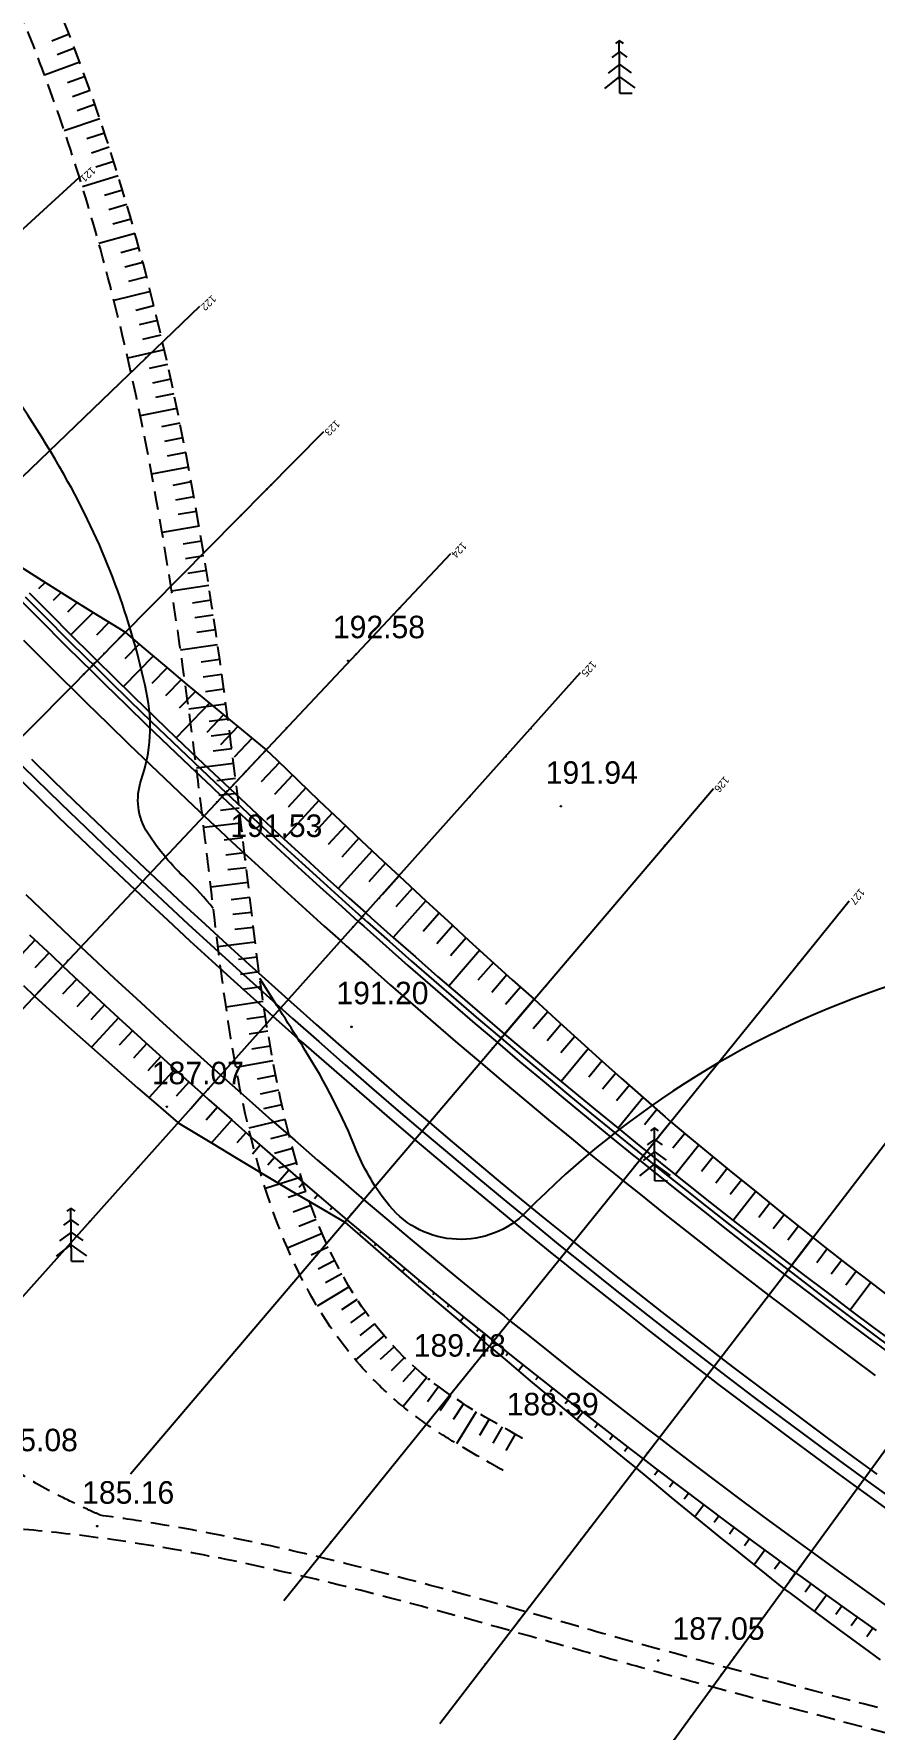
# Model space of a CAD drawing. Extents: x -83928 to -81707, y 15464 to 18601.
# Drawn here: x -82326.4 to -82214.4, y 15708.7 to 15934.9 of the extents above; entities that cross this region are included whole.
import ezdxf
from ezdxf.enums import TextEntityAlignment as Align

# ---------------------------------------------------------------- set-up
doc = ezdxf.new("R2010")
doc.units = 0
doc.header["$MEASUREMENT"] = 0
doc.linetypes.add('INTERROMPU', pattern=[0.75, 0.5, -0.25])
doc.layers.add('ACCE', color=4, linetype='INTERROMPU', lineweight=25)
for name, color, linetype in [('ALT', 7, 'Continuous'), ('ASSIETTE', 3, 'Continuous'), ('AXE_EN_PLAN', 1, 'Continuous'), ('CHAUSSEE_EXT', 5, 'Continuous'), ('CHAUSSEE_INT', 5, 'Continuous'), ('CNiv_1', 1, 'Continuous'), ('FONDS_DE_FOSSE', 4, 'Continuous'), ('FOSSES', 3, 'Continuous'), ('LIMITE', 40, 'INTERROMPU'), ('PLATE-FORME', 6, 'Continuous'), ('POINTS', 3, 'Continuous'), ('POINTS_PROFILS', 1, 'Continuous'), ('PROFILS', 7, 'Continuous'), ('Talus', 5, 'Continuous'), ('USL', 2, 'Continuous')]:
    doc.layers.add(name, color=color, linetype=linetype)

# ---------------------------------------------------------------- blocks, each defined once
blk = doc.blocks.new('T10')
at = {"layer": 'USL'}
for p, q in [((0.02, 3.53), (-0.26, 3.33)), ((-0.02, 3.53), (0.26, 3.33)), ((0, 0), (0, 3.5)), ((0.02, 2.78), (-0.5, 2.4)), ((-0.02, 2.78), (0.5, 2.4)), ((0.02, 1.94), (-0.77, 1.36)), ((-0.02, 1.94), (0.77, 1.36)), ((-1, 0.34), (-0.02, 1.1)), ((-0.02, 1.1), (1.01, 0.34)), ((0, 0), (0.83, 0))]:
    blk.add_line(p, q, dxfattribs=at)

msp = doc.modelspace()

# ---------------------------------------------------------------- linework, layer by layer
at = {"layer": 'ACCE', "linetype": 'INTERROMPU', "ltscale": 5}
for points, knots in [([(-82317.57, 15737.24, 179.87), (-82318.07, 15737.47, 179.87), (-82318.58, 15737.7, 179.87), (-82320.23, 15738.47, 179.89), (-82321.36, 15739, 179.9), (-82324.69, 15740.65, 179.93), (-82326.81, 15741.81, 179.95), (-82329.64, 15743.74, 179.98), (-82330.51, 15744.39, 179.99), (-82332.16, 15745.79, 180.01), (-82332.95, 15746.52, 180.03), (-82335.22, 15748.85, 180.06), (-82336.6, 15750.55, 180.09), (-82340.73, 15756.43, 180.17), (-82343.07, 15761.1, 180.23), (-82347.42, 15770.94, 180.37), (-82349.43, 15776.11, 180.43), (-82352.63, 15783.39, 180.53), (-82353.65, 15785.6, 180.56), (-82355.77, 15789.94, 180.62), (-82356.87, 15792.08, 180.65), (-82360.27, 15798.4, 180.74), (-82362.67, 15802.49, 180.79), (-82370.2, 15814.45, 180.96), (-82375.64, 15822.02, 181.07), (-82385.36, 15834.7, 181.25), (-82389.54, 15839.91, 181.33), (-82397.85, 15850.16, 181.48), (-82401.98, 15855.2, 181.55), (-82408.9, 15863.84, 181.68), (-82411.72, 15867.42, 181.73), (-82420.03, 15878.29, 181.89), (-82425.34, 15885.73, 181.99), (-82435.73, 15900.85, 182.21), (-82440.8, 15908.53, 182.31), (-82449.09, 15921.13, 182.49), (-82452.31, 15926.04, 182.56), (-82458.02, 15934.65, 182.68), (-82460.49, 15938.36, 182.74), (-82465.47, 15945.73, 182.84), (-82467.99, 15949.4, 182.89), (-82475.56, 15960.38, 183.05), (-82480.67, 15967.64, 183.15), (-82488.21, 15978.32, 183.3), (-82490.63, 15981.75, 183.35), (-82493.06, 15985.17, 183.4)], [0.219627, 0.219627, 0.219627, 0.219627, 1.863411, 1.863411, 5.590233, 5.590233, 13.043878, 13.043878, 16.565189, 16.565189, 20.0865, 20.0865, 27.129122, 27.129122, 42.799001, 42.799001, 58.46888, 58.46888, 65.433144, 65.433144, 72.397407, 72.397407, 86.325933, 86.325933, 114.182986, 114.182986, 134.289069, 134.289069, 153.981964, 153.981964, 167.775839, 167.775839, 195.36359, 195.36359, 222.951341, 222.951341, 240.529051, 240.529051, 253.848759, 253.848759, 267.168466, 267.168466, 293.807882, 293.807882, 306.40243, 306.40243, 306.40243, 306.40243]), ([(-81802.2, 15569.89, 176.24), (-81807.95, 15570.79, 176.26), (-81813.72, 15571.69, 176.29), (-81825.35, 15574.14, 176.36), (-81831.19, 15575.73, 176.4), (-81839.1, 15578.98, 176.46), (-81841.43, 15580.08, 176.48), (-81845.44, 15582.33, 176.52), (-81847.15, 15583.41, 176.54), (-81849.94, 15585.41, 176.57), (-81851.06, 15586.28, 176.59), (-81853.22, 15588.09, 176.61), (-81854.27, 15589.04, 176.63), (-81857.36, 15591.95, 176.67), (-81859.34, 15593.97, 176.7), (-81863.69, 15598.28, 176.77), (-81866.04, 15600.54, 176.8), (-81869.59, 15603.33, 176.85), (-81870.72, 15604.13, 176.86), (-81872.86, 15605.46, 176.89), (-81873.88, 15606.01, 176.9), (-81875.98, 15606.96, 176.91), (-81877.06, 15607.38, 176.92), (-81880.39, 15608.45, 176.95), (-81882.72, 15608.93, 176.96), (-81889.76, 15609.85, 176.99), (-81894.7, 15609.84, 177.01), (-81904.86, 15609.5, 177.03), (-81910.09, 15609.17, 177.05), (-81917.45, 15609.15, 177.07), (-81919.62, 15609.2, 177.08), (-81923.35, 15609.44, 177.09), (-81924.92, 15609.6, 177.1), (-81928.03, 15610.04, 177.11), (-81929.56, 15610.32, 177.12), (-81934.09, 15611.33, 177.15), (-81937.04, 15612.22, 177.17), (-81947.35, 15615.99, 177.25), (-81954.36, 15619.79, 177.31), (-81964.12, 15625.35, 177.41), (-81966.94, 15627, 177.44), (-81972.64, 15630.23, 177.5), (-81975.51, 15631.81, 177.52), (-81981.3, 15634.78, 177.58), (-81984.24, 15636.17, 177.6), (-81993.12, 15640.13, 177.68), (-81999.15, 15642.46, 177.73), (-82010.39, 15646.41, 177.81), (-82015.57, 15648.07, 177.85), (-82025.49, 15651.13, 177.91), (-82030.23, 15652.53, 177.95), (-82038.47, 15654.95, 178), (-82041.96, 15655.97, 178.02), (-82048.95, 15658.06, 178.07), (-82052.43, 15659.12, 178.09), (-82062.88, 15662.32, 178.17), (-82069.82, 15664.51, 178.21), (-82090.62, 15671.14, 178.36), (-82104.44, 15675.67, 178.46), (-82125.6, 15682.55, 178.61), (-82132.93, 15684.93, 178.66), (-82147.61, 15689.62, 178.76), (-82154.97, 15691.92, 178.81), (-82168.43, 15695.99, 178.9), (-82174.53, 15697.79, 178.94), (-82186.78, 15701.24, 179.02), (-82192.92, 15702.9, 179.06), (-82211.38, 15707.83, 179.18), (-82223.72, 15711, 179.26), (-82239.9, 15715.38, 179.36), (-82243.73, 15716.43, 179.38), (-82251.37, 15718.58, 179.43), (-82255.19, 15719.66, 179.46), (-82266.65, 15722.89, 179.53), (-82274.28, 15725.02, 179.58), (-82287.2, 15728.33, 179.66), (-82292.48, 15729.59, 179.7), (-82301.82, 15731.58, 179.75), (-82305.88, 15732.37, 179.77), (-82313.21, 15733.6, 179.81), (-82316.46, 15734.08, 179.82), (-82323, 15734.9, 179.86), (-82326.28, 15735.24, 179.87), (-82336.14, 15736.08, 179.91), (-82342.76, 15736.42, 179.94), (-82362.69, 15737.11, 180.01), (-82376.08, 15737.14, 180.05), (-82394.22, 15737.87, 180.11), (-82398.99, 15738.14, 180.13), (-82408.51, 15738.77, 180.17), (-82413.26, 15739.14, 180.19), (-82427.5, 15740.32, 180.25), (-82436.96, 15741.2, 180.29), (-82450.5, 15742.3, 180.34), (-82454.58, 15742.6, 180.36), (-82462.74, 15743.14, 180.39), (-82466.82, 15743.38, 180.41), (-82479.08, 15744, 180.45), (-82487.26, 15744.32, 180.48), (-82502.4, 15744.85, 180.54), (-82509.35, 15745.08, 180.56), (-82523.26, 15745.57, 180.61), (-82530.21, 15745.84, 180.64), (-82551.06, 15746.67, 180.71), (-82564.95, 15747.28, 180.76), (-82593.12, 15748.57, 180.87), (-82607.39, 15749.25, 180.92), (-82621.66, 15749.94, 180.97)], [0, 0, 0, 0, 16.759053, 16.759053, 34.463395, 34.463395, 42.09965, 42.09965, 48.062541, 48.062541, 52.149537, 52.149537, 56.236533, 56.236533, 64.410526, 64.410526, 74.252949, 74.252949, 78.727321, 78.727321, 82.608882, 82.608882, 86.490442, 86.490442, 94.253564, 94.253564, 108.974273, 108.974273, 123.694982, 123.694982, 129.872756, 129.872756, 134.416659, 134.416659, 138.960562, 138.960562, 148.048368, 148.048368, 171.483957, 171.483957, 181.134405, 181.134405, 190.896302, 190.896302, 200.658199, 200.658199, 220.181992, 220.181992, 236.559293, 236.559293, 251.382508, 251.382508, 262.293663, 262.293663, 273.204817, 273.204817, 295.027127, 295.027127, 338.671745, 338.671745, 361.794999, 361.794999, 384.918252, 384.918252, 404.05127, 404.05127, 423.184287, 423.184287, 461.450323, 461.450323, 473.306698, 473.306698, 485.163074, 485.163074, 508.875826, 508.875826, 525.208335, 525.208335, 537.72384, 537.72384, 547.711024, 547.711024, 557.698208, 557.698208, 577.672577, 577.672577, 617.621314, 617.621314, 631.888318, 631.888318, 646.155322, 646.155322, 674.68933, 674.68933, 686.984054, 686.984054, 699.278779, 699.278779, 723.868227, 723.868227, 744.725067, 744.725067, 765.581908, 765.581908, 807.295588, 807.295588, 850.165423, 850.165423, 850.165423, 850.165423]), ([(-81803.84, 15573.18, 176.28), (-81808.79, 15573.96, 176.31), (-81813.71, 15574.76, 176.33), (-81824.38, 15576.99, 176.39), (-81830.08, 15578.53, 176.43), (-81837.9, 15581.72, 176.49), (-81840.31, 15582.87, 176.51), (-81844.29, 15585.14, 176.55), (-81845.89, 15586.18, 176.57), (-81848.48, 15588.07, 176.6), (-81849.5, 15588.87, 176.61), (-81851.49, 15590.58, 176.64), (-81852.47, 15591.47, 176.65), (-81855.4, 15594.23, 176.7), (-81857.31, 15596.18, 176.73), (-81861.64, 15600.47, 176.79), (-81864.07, 15602.81, 176.83), (-81867.81, 15605.75, 176.87), (-81868.99, 15606.59, 176.89), (-81871.22, 15607.97, 176.91), (-81872.25, 15608.54, 176.92), (-81874.38, 15609.54, 176.94), (-81875.46, 15609.98, 176.95), (-81878.77, 15611.12, 176.97), (-81881.05, 15611.66, 176.99), (-81888.11, 15612.77, 177.02), (-81893.04, 15612.85, 177.04), (-81903.03, 15612.6, 177.07), (-81908.1, 15612.27, 177.08), (-81915.58, 15612.13, 177.1), (-81918.08, 15612.14, 177.11), (-81922.14, 15612.35, 177.12), (-81923.73, 15612.49, 177.13), (-81928.41, 15613.08, 177.15), (-81931.45, 15613.74, 177.17), (-81937.41, 15615.49, 177.21), (-81940.33, 15616.58, 177.23), (-81950.7, 15621.02, 177.32), (-81957.92, 15625.26, 177.39), (-81967.62, 15630.83, 177.49), (-81970.01, 15632.2, 177.51), (-81974.25, 15634.52, 177.55), (-81976.1, 15635.49, 177.57), (-81979.81, 15637.37, 177.6), (-81981.68, 15638.27, 177.62), (-81987.31, 15640.87, 177.67), (-81991.11, 15642.48, 177.7), (-82002.61, 15646.99, 177.79), (-82010.4, 15649.59, 177.85), (-82023.24, 15653.59, 177.94), (-82028.27, 15655.08, 177.97), (-82036.9, 15657.61, 178.03), (-82040.49, 15658.67, 178.05), (-82047.67, 15660.81, 178.1), (-82051.25, 15661.89, 178.12), (-82061.98, 15665.19, 178.2), (-82069.12, 15667.43, 178.25), (-82090.52, 15674.25, 178.4), (-82104.74, 15678.92, 178.5), (-82126.08, 15685.86, 178.65), (-82133.18, 15688.16, 178.7), (-82147.41, 15692.7, 178.8), (-82154.53, 15694.93, 178.85), (-82167.66, 15698.9, 178.93), (-82173.66, 15700.65, 178.97), (-82185.68, 15704.04, 179.05), (-82191.7, 15705.68, 179.09), (-82209.79, 15710.51, 179.21), (-82221.87, 15713.62, 179.28), (-82238.18, 15718.02, 179.39), (-82242.41, 15719.18, 179.41), (-82250.89, 15721.56, 179.47), (-82255.13, 15722.76, 179.5), (-82267.86, 15726.35, 179.58), (-82276.37, 15728.71, 179.63), (-82289.73, 15732.01, 179.72), (-82294.55, 15733.12, 179.74), (-82303.32, 15734.93, 179.79), (-82307.27, 15735.67, 179.81), (-82313.34, 15736.64, 179.85), (-82315.45, 15736.96, 179.86), (-82317.57, 15737.24, 179.87)], [2.045557, 2.045557, 2.045557, 2.045557, 16.493318, 16.493318, 34.260763, 34.260763, 42.602012, 42.602012, 48.552517, 48.552517, 52.534205, 52.534205, 56.515893, 56.515893, 64.47927, 64.47927, 74.306422, 74.306422, 78.640674, 78.640674, 82.198134, 82.198134, 85.755595, 85.755595, 92.870515, 92.870515, 107.211494, 107.211494, 121.552474, 121.552474, 128.837128, 128.837128, 133.631772, 133.631772, 143.221061, 143.221061, 152.81035, 152.81035, 177.675116, 177.675116, 185.773144, 185.773144, 191.903901, 191.903901, 198.034658, 198.034658, 210.296171, 210.296171, 234.819199, 234.819199, 250.521783, 250.521783, 261.756419, 261.756419, 272.991054, 272.991054, 295.460325, 295.460325, 340.398867, 340.398867, 362.771503, 362.771503, 385.14414, 385.14414, 403.870874, 403.870874, 422.597607, 422.597607, 460.051075, 460.051075, 473.216369, 473.216369, 486.381664, 486.381664, 512.712254, 512.712254, 527.498075, 527.498075, 539.514572, 539.514572, 545.906977, 545.906977, 545.906977, 545.906977])]:
    msp.add_open_spline(points, degree=3, knots=knots, dxfattribs=at)
at = {"layer": 'ASSIETTE'}
for points in [[(-82328.74, 15864.12), (-82325.34, 15861.95), (-82321.94, 15859.81), (-82318.53, 15857.68), (-82315.11, 15855.56), (-82314.25, 15855.04), (-82312.02, 15853.13), (-82309.03, 15850.6), (-82306.02, 15848.08), (-82303.01, 15845.57), (-82300, 15843.08), (-82296.97, 15840.6), (-82295.45, 15839.36), (-82294.05, 15838), (-82291.24, 15835.29), (-82288.42, 15832.59), (-82285.59, 15829.9), (-82282.75, 15827.22), (-82279.9, 15824.55), (-82277.75, 15822.56), (-82277.04, 15821.89), (-82274.18, 15819.22), (-82271.31, 15816.57), (-82268.44, 15813.93), (-82265.55, 15811.3), (-82262.65, 15808.68), (-82259.74, 15806.07), (-82256.85, 15803.43), (-82253.96, 15800.8), (-82251.05, 15798.18), (-82248.13, 15795.57), (-82245.2, 15792.97), (-82242.26, 15790.39), (-82241.53, 15789.74), (-82239.28, 15787.86), (-82236.26, 15785.37), (-82233.24, 15782.88), (-82230.21, 15780.41), (-82227.17, 15777.94), (-82224.12, 15775.5), (-82222.59, 15774.28), (-82221.05, 15773.07), (-82217.96, 15770.66), (-82214.86, 15768.27), (-82211.75, 15765.89)], [(-82327.83, 15807.89), (-82326.36, 15806.47), (-82324.84, 15805.1), (-82321.8, 15802.38), (-82318.74, 15799.67), (-82315.68, 15796.97), (-82312.6, 15794.28), (-82309.52, 15791.61), (-82307.2, 15789.61), (-82306.31, 15789.07), (-82302.77, 15786.91), (-82299.23, 15784.77), (-82295.68, 15782.64), (-82292.12, 15780.53), (-82288.55, 15778.44), (-82284.98, 15776.36), (-82281.93, 15773.68), (-82278.86, 15771.01), (-82275.79, 15768.35), (-82272.7, 15765.7), (-82269.6, 15763.07), (-82266.5, 15760.45), (-82265.72, 15759.79), (-82263.39, 15757.82), (-82260.28, 15755.19), (-82257.16, 15752.58), (-82254.03, 15749.99), (-82250.89, 15747.4), (-82247.74, 15744.82), (-82246.16, 15743.54), (-82244.6, 15742.24), (-82241.47, 15739.63), (-82238.32, 15737.04), (-82235.17, 15734.47), (-82232, 15731.9), (-82228.83, 15729.35), (-82226.44, 15727.44), (-82225.62, 15726.83), (-82222.36, 15724.39), (-82219.09, 15721.96), (-82215.81, 15719.55), (-82213.6, 15717.94)]]:
    msp.add_lwpolyline(points, dxfattribs=at)
at = {"layer": 'AXE_EN_PLAN'}
msp.add_lwpolyline([(-82519.61, 16099.44, 0.151465), (-82107.9, 15673.66)], format="xyb", dxfattribs=at)
at = {"layer": 'CHAUSSEE_EXT'}
for points in [[(-82327.82, 15853.96), (-82325.02, 15851.17), (-82322.22, 15848.38), (-82321.52, 15847.69), (-82319.41, 15845.61), (-82316.58, 15842.84), (-82313.75, 15840.09), (-82310.9, 15837.35), (-82308.04, 15834.62), (-82305.17, 15831.9), (-82303.73, 15830.55), (-82302.29, 15829.19), (-82299.4, 15826.5), (-82296.5, 15823.82), (-82293.59, 15821.14), (-82290.67, 15818.48), (-82287.73, 15815.84), (-82285.53, 15813.86), (-82284.79, 15813.2), (-82281.83, 15810.57), (-82278.87, 15807.96), (-82275.89, 15805.36), (-82272.91, 15802.77), (-82269.91, 15800.19), (-82266.91, 15797.63), (-82263.89, 15795.08), (-82260.86, 15792.54), (-82257.83, 15790.01), (-82254.78, 15787.49), (-82251.72, 15784.98), (-82248.65, 15782.49), (-82247.89, 15781.87), (-82245.58, 15780.01), (-82242.49, 15777.54), (-82239.39, 15775.09), (-82236.29, 15772.65), (-82233.17, 15770.22), (-82230.05, 15767.8), (-82228.48, 15766.59), (-82226.91, 15765.39), (-82223.76, 15763), (-82220.61, 15760.62), (-82217.45, 15758.25), (-82214.27, 15755.9)], [(-82327.51, 15820.03), (-82324.58, 15817.23), (-82321.64, 15814.45), (-82320.17, 15813.06), (-82318.69, 15811.67), (-82315.73, 15808.91), (-82312.76, 15806.16), (-82309.78, 15803.43), (-82306.78, 15800.7), (-82303.78, 15797.99), (-82301.52, 15795.96), (-82300.76, 15795.29), (-82297.74, 15792.6), (-82294.7, 15789.92), (-82291.65, 15787.26), (-82288.6, 15784.61), (-82285.53, 15781.97), (-82282.45, 15779.34), (-82279.36, 15776.73), (-82276.26, 15774.12), (-82273.15, 15771.53), (-82270.03, 15768.95), (-82266.89, 15766.39), (-82263.75, 15763.84), (-82262.97, 15763.2), (-82260.6, 15761.3), (-82257.44, 15758.77), (-82254.27, 15756.25), (-82251.09, 15753.75), (-82247.89, 15751.26), (-82244.69, 15748.79), (-82243.09, 15747.55), (-82241.48, 15746.32), (-82238.26, 15743.87), (-82235.03, 15741.43), (-82231.79, 15739.01), (-82228.53, 15736.59), (-82225.27, 15734.2), (-82222.82, 15732.4), (-82222, 15731.81), (-82218.72, 15729.44), (-82215.44, 15727.08), (-82212.14, 15724.73)]]:
    msp.add_lwpolyline(points, dxfattribs=at)
at = {"layer": 'CHAUSSEE_INT'}
for points in [[(-82326.76, 15838.11), (-82323.91, 15835.32), (-82321.04, 15832.54), (-82318.17, 15829.77), (-82315.28, 15827.01), (-82312.38, 15824.26), (-82310.92, 15822.9), (-82309.47, 15821.53), (-82306.55, 15818.81), (-82303.61, 15816.09), (-82300.67, 15813.39), (-82297.72, 15810.71), (-82294.75, 15808.03), (-82292.52, 15806.03), (-82291.78, 15805.36), (-82288.79, 15802.71), (-82285.8, 15800.07), (-82282.79, 15797.44), (-82279.77, 15794.83), (-82276.74, 15792.22), (-82273.71, 15789.63), (-82270.66, 15787.05), (-82267.6, 15784.48), (-82264.53, 15781.92), (-82261.45, 15779.38), (-82258.36, 15776.85), (-82255.26, 15774.33), (-82254.48, 15773.7), (-82252.15, 15771.82), (-82249.03, 15769.33), (-82245.9, 15766.85), (-82242.76, 15764.38), (-82239.61, 15761.92), (-82236.45, 15759.48), (-82234.87, 15758.26), (-82233.28, 15757.05), (-82230.11, 15754.63), (-82226.92, 15752.22), (-82223.72, 15749.83), (-82220.51, 15747.45), (-82217.29, 15745.08), (-82214.88, 15743.32), (-82214.07, 15742.73)], [(-82328.87, 15835.97), (-82326, 15833.17), (-82323.13, 15830.38), (-82320.24, 15827.6), (-82317.35, 15824.84), (-82314.44, 15822.08), (-82312.98, 15820.71), (-82311.52, 15819.34), (-82308.59, 15816.61), (-82305.65, 15813.89), (-82302.7, 15811.18), (-82299.73, 15808.48), (-82296.76, 15805.8), (-82294.52, 15803.79), (-82293.77, 15803.13), (-82290.78, 15800.46), (-82287.77, 15797.82), (-82284.76, 15795.18), (-82281.73, 15792.55), (-82278.7, 15789.94), (-82275.65, 15787.34), (-82272.59, 15784.75), (-82269.52, 15782.18), (-82266.44, 15779.61), (-82263.35, 15777.06), (-82260.26, 15774.52), (-82257.15, 15772), (-82256.37, 15771.37), (-82254.03, 15769.48), (-82250.9, 15766.98), (-82247.76, 15764.49), (-82244.61, 15762.02), (-82241.45, 15759.55), (-82238.28, 15757.1), (-82236.7, 15755.88), (-82235.11, 15754.66), (-82231.92, 15752.24), (-82228.72, 15749.83), (-82225.51, 15747.43), (-82222.29, 15745.04), (-82219.07, 15742.66), (-82216.64, 15740.89), (-82215.83, 15740.3), (-82212.59, 15737.96)]]:
    msp.add_lwpolyline(points, dxfattribs=at)
at = {"layer": 'CNiv_1', "elevation": 190}
for points in [[(-82302.51, 15818.19, 0.038283), (-82306.14, 15822.13, -0.062611), (-82311.25, 15828.25, -0.22857), (-82312.11, 15835.32, 0.13447), (-82311.4, 15847, 0.075336), (-82321.88, 15875.11, 0.061497), (-82343.5, 15904.75, 0.007331), (-82354.77, 15916.42, 0.040506), (-82357, 15918.33, 0.014134), (-82364.43, 15923.4, -0.0066), (-82380.5, 15934, -0.008902), (-82404.1, 15950.64, -0.033392)], [(-82060.04, 15906.12, -0.000587), (-82060, 15906, -0.153735), (-82060.3, 15864.81, -0.215022), (-82080.5, 15842.5, -0.03548), (-82107.02, 15833.11, -0.037714), (-82133, 15828, -0.011672), (-82148.37, 15826.53, 0.025676), (-82155.33, 15825.67, 0.031893), (-82161.59, 15824.14, 0.003878), (-82212, 15808, 0.119463), (-82260.79, 15777.71, -0.444513), (-82279, 15778.5, -0.076371), (-82283.4, 15785.87, 0.043462), (-82290.25, 15799.25, 0.001447), (-82296.29, 15808.83, 0.001447)]]:
    msp.add_lwpolyline(points, format="xyb", dxfattribs=at)
at = {"layer": 'FONDS_DE_FOSSE'}
for points in [[(-82327.57, 15859.76), (-82324.8, 15856.96), (-82322.02, 15854.17), (-82319.23, 15851.4), (-82318.53, 15850.71), (-82316.43, 15848.64), (-82313.62, 15845.89), (-82310.79, 15843.15), (-82307.96, 15840.42), (-82305.11, 15837.7), (-82302.26, 15834.99), (-82300.82, 15833.64), (-82299.39, 15832.3), (-82296.51, 15829.61), (-82293.62, 15826.94), (-82290.72, 15824.28), (-82287.81, 15821.63), (-82284.89, 15819), (-82282.69, 15817.03), (-82281.96, 15816.37), (-82279.02, 15813.76), (-82276.07, 15811.16), (-82273.1, 15808.57), (-82270.13, 15805.99), (-82267.15, 15803.42), (-82264.15, 15800.87), (-82261.15, 15798.33), (-82258.14, 15795.8), (-82255.11, 15793.28), (-82252.08, 15790.77), (-82249.03, 15788.28), (-82245.98, 15785.8), (-82245.22, 15785.18), (-82242.92, 15783.33), (-82239.84, 15780.87), (-82236.76, 15778.42), (-82233.67, 15775.99), (-82230.56, 15773.57), (-82227.45, 15771.16), (-82225.89, 15769.97), (-82224.33, 15768.77), (-82221.2, 15766.39), (-82218.06, 15764.02), (-82214.91, 15761.66), (-82211.75, 15759.31)], [(-82327.83, 15807.89), (-82326.36, 15806.47), (-82324.84, 15805.1), (-82321.8, 15802.38), (-82318.74, 15799.67), (-82315.68, 15796.97), (-82312.6, 15794.28), (-82309.52, 15791.61), (-82307.2, 15789.61), (-82306.31, 15789.07), (-82302.77, 15786.91), (-82299.23, 15784.77), (-82295.68, 15782.64), (-82292.12, 15780.53), (-82288.55, 15778.44), (-82284.98, 15776.36), (-82281.93, 15773.68), (-82278.86, 15771.01), (-82275.79, 15768.35), (-82272.7, 15765.7), (-82269.6, 15763.07), (-82266.5, 15760.45), (-82265.72, 15759.79), (-82263.39, 15757.82), (-82260.28, 15755.19), (-82257.16, 15752.58), (-82254.03, 15749.99), (-82250.89, 15747.4), (-82247.74, 15744.82), (-82246.16, 15743.54), (-82244.6, 15742.24), (-82241.47, 15739.63), (-82238.32, 15737.04), (-82235.17, 15734.47), (-82232, 15731.9), (-82228.83, 15729.35), (-82226.44, 15727.44), (-82225.62, 15726.83), (-82222.36, 15724.39), (-82219.09, 15721.96), (-82215.81, 15719.55), (-82213.6, 15717.94)]]:
    msp.add_lwpolyline(points, dxfattribs=at)
at = {"layer": 'FOSSES'}
for points in [[(-82327.04, 15860.28), (-82324.27, 15857.49), (-82321.49, 15854.71), (-82318.7, 15851.93), (-82318, 15851.24), (-82315.9, 15849.17), (-82313.09, 15846.42), (-82310.27, 15843.68), (-82307.44, 15840.96), (-82304.6, 15838.24), (-82301.74, 15835.54), (-82300.31, 15834.19), (-82298.88, 15832.85), (-82296, 15830.16), (-82293.11, 15827.49), (-82290.22, 15824.84), (-82287.31, 15822.19), (-82284.39, 15819.55), (-82282.19, 15817.59), (-82281.46, 15816.93), (-82278.52, 15814.32), (-82275.57, 15811.72), (-82272.61, 15809.13), (-82269.64, 15806.56), (-82266.66, 15803.99), (-82263.67, 15801.44), (-82260.67, 15798.9), (-82257.65, 15796.37), (-82254.63, 15793.85), (-82251.6, 15791.35), (-82248.56, 15788.86), (-82245.51, 15786.38), (-82244.74, 15785.76), (-82242.45, 15783.91), (-82239.38, 15781.46), (-82236.3, 15779.01), (-82233.2, 15776.58), (-82230.1, 15774.16), (-82226.99, 15771.76), (-82225.44, 15770.56), (-82223.87, 15769.37), (-82220.74, 15766.98), (-82217.61, 15764.62), (-82214.46, 15762.26), (-82211.3, 15759.92)], [(-82327.83, 15807.89), (-82326.36, 15806.47), (-82324.84, 15805.1), (-82321.8, 15802.38), (-82318.74, 15799.67), (-82315.68, 15796.97), (-82312.6, 15794.28), (-82309.52, 15791.61), (-82307.2, 15789.61), (-82306.31, 15789.07), (-82302.77, 15786.91), (-82299.23, 15784.77), (-82295.68, 15782.64), (-82292.12, 15780.53), (-82288.55, 15778.44), (-82284.98, 15776.36), (-82281.93, 15773.68), (-82278.86, 15771.01), (-82275.79, 15768.35), (-82272.7, 15765.7), (-82269.6, 15763.07), (-82266.5, 15760.45), (-82265.72, 15759.79), (-82263.39, 15757.82), (-82260.28, 15755.19), (-82257.16, 15752.58), (-82254.03, 15749.99), (-82250.89, 15747.4), (-82247.74, 15744.82), (-82246.16, 15743.54), (-82244.6, 15742.24), (-82241.47, 15739.63), (-82238.32, 15737.04), (-82235.17, 15734.47), (-82232, 15731.9), (-82228.83, 15729.35), (-82226.44, 15727.44), (-82225.62, 15726.83), (-82222.36, 15724.39), (-82219.09, 15721.96), (-82215.81, 15719.55), (-82213.6, 15717.94)]]:
    msp.add_lwpolyline(points, dxfattribs=at)
at = {"layer": 'LIMITE', "linetype": 'INTERROMPU', "ltscale": 5}
msp.add_open_spline([(-82263.85, 15743.21, 179.77), (-82264.43, 15743.53, 179.78), (-82265.01, 15743.86, 179.78), (-82266.76, 15744.85, 179.8), (-82267.94, 15745.52, 179.81), (-82270.48, 15747.03, 179.84), (-82271.84, 15747.87, 179.85), (-82274.49, 15749.65, 179.88), (-82275.78, 15750.58, 179.9), (-82278.27, 15752.59, 179.93), (-82279.46, 15753.65, 179.94), (-82282.82, 15756.96, 179.99), (-82284.81, 15759.36, 180.03), (-82288.35, 15764.45, 180.1), (-82289.9, 15767.13, 180.14), (-82293.8, 15775.14, 180.25), (-82295.7, 15780.72, 180.32), (-82298.7, 15792.26, 180.47), (-82299.79, 15798.23, 180.54), (-82301.59, 15810.23, 180.69), (-82302.29, 15816.27, 180.77), (-82303.32, 15825.12, 180.88), (-82303.66, 15828.03, 180.92), (-82304.37, 15833.81, 180.99), (-82304.72, 15836.67, 181.02), (-82305.82, 15845.19, 181.13), (-82306.59, 15850.78, 181.2), (-82309.05, 15867.28, 181.4), (-82310.92, 15877.94, 181.54), (-82314.69, 15895.23, 181.76), (-82316.37, 15902.01, 181.85), (-82319.89, 15914.41, 182.01), (-82321.68, 15920.05, 182.08), (-82325.1, 15929.74, 182.21), (-82326.66, 15933.8, 182.26), (-82329.99, 15941.89, 182.37), (-82331.78, 15945.91, 182.42), (-82337.49, 15957.84, 182.58), (-82341.78, 15965.63, 182.69), (-82348.45, 15976.02, 182.84), (-82350.38, 15978.87, 182.88), (-82356.43, 15987.26, 183), (-82360.78, 15992.66, 183.08), (-82367.83, 16000.38, 183.19), (-82370.27, 16002.89, 183.23), (-82373.8, 16006.32, 183.28), (-82374.83, 16007.29, 183.3), (-82376.93, 16009.22, 183.33), (-82378, 16010.19, 183.34), (-82381.22, 16013.09, 183.39), (-82383.41, 16015.03, 183.42), (-82388.67, 16019.81, 183.49), (-82391.71, 16022.7, 183.53), (-82397.39, 16028.86, 183.63), (-82400.03, 16032.13, 183.67), (-82402.88, 16036.76, 183.74), (-82403.48, 16037.81, 183.75), (-82404.6, 16039.97, 183.78), (-82405.12, 16041.07, 183.8), (-82406.54, 16044.41, 183.84), (-82407.32, 16046.69, 183.87), (-82409.33, 16053.83, 183.96), (-82410.11, 16058.81, 184.03), (-82411.08, 16068.88, 184.15), (-82411.27, 16073.97, 184.21), (-82411.44, 16080.32, 184.29), (-82411.47, 16081.63, 184.31), (-82411.5, 16082.92, 184.32)], degree=3, knots=[0, 0, 0, 0, 1.949955, 1.949955, 5.849865, 5.849865, 10.371342, 10.371342, 14.789175, 14.789175, 19.207008, 19.207008, 28.042674, 28.042674, 36.87834, 36.87834, 53.363651, 53.363651, 69.848962, 69.848962, 86.334274, 86.334274, 94.549594, 94.549594, 102.764915, 102.764915, 119.195557, 119.195557, 152.05684, 152.05684, 173.8484, 173.8484, 192.456148, 192.456148, 206.066434, 206.066434, 219.67672, 219.67672, 246.897292, 246.897292, 257.387035, 257.387035, 278.366521, 278.366521, 288.857969, 288.857969, 293.072321, 293.072321, 297.286674, 297.286674, 305.715379, 305.715379, 317.688554, 317.688554, 329.661729, 329.661729, 333.08148, 333.08148, 336.501231, 336.501231, 343.340734, 343.340734, 357.57091, 357.57091, 371.801086, 371.801086, 375.482523, 375.482523, 375.482523, 375.482523], dxfattribs=at)
msp.add_spline([(-82261.41, 15747.57, 179.81), (-82273.79, 15755.4, 179.95), (-82298.24, 15824.72, 180.86), (-82322.79, 15937.51, 182.29), (-82370.35, 16009.92, 183.31), (-82399.54, 16041.06, 183.78), (-82406.5, 16083.04, 184.31)], degree=3, dxfattribs=at)
at = {"layer": 'PLATE-FORME'}
for points in [[(-82328.1, 15859.23), (-82325.33, 15856.43), (-82322.55, 15853.64), (-82319.76, 15850.87), (-82319.06, 15850.18), (-82316.95, 15848.1), (-82314.14, 15845.35), (-82311.31, 15842.61), (-82308.48, 15839.87), (-82305.63, 15837.16), (-82302.77, 15834.45), (-82301.34, 15833.1), (-82299.9, 15831.75), (-82297.02, 15829.06), (-82294.13, 15826.39), (-82291.23, 15823.73), (-82288.31, 15821.08), (-82285.39, 15818.44), (-82283.19, 15816.47), (-82282.46, 15815.81), (-82279.51, 15813.2), (-82276.56, 15810.59), (-82273.6, 15808), (-82270.62, 15805.42), (-82267.63, 15802.85), (-82264.64, 15800.3), (-82261.63, 15797.75), (-82258.62, 15795.22), (-82255.59, 15792.7), (-82252.55, 15790.19), (-82249.51, 15787.7), (-82246.45, 15785.21), (-82245.69, 15784.59), (-82243.39, 15782.74), (-82240.31, 15780.28), (-82237.22, 15777.84), (-82234.13, 15775.4), (-82231.02, 15772.98), (-82227.91, 15770.57), (-82226.35, 15769.37), (-82224.78, 15768.17), (-82221.65, 15765.79), (-82218.51, 15763.42), (-82215.35, 15761.06), (-82212.19, 15758.71)], [(-82326.99, 15814.69), (-82324.05, 15811.9), (-82322.57, 15810.51), (-82321.09, 15809.12), (-82318.11, 15806.35), (-82315.13, 15803.59), (-82312.14, 15800.84), (-82309.14, 15798.11), (-82306.12, 15795.39), (-82303.85, 15793.35), (-82303.09, 15792.68), (-82300.06, 15789.98), (-82297.01, 15787.29), (-82293.95, 15784.62), (-82290.88, 15781.96), (-82287.8, 15779.31), (-82284.71, 15776.67), (-82281.61, 15774.05), (-82278.5, 15771.44), (-82275.38, 15768.84), (-82272.25, 15766.25), (-82269.11, 15763.68), (-82265.95, 15761.12), (-82265.16, 15760.48), (-82262.79, 15758.57), (-82259.62, 15756.03), (-82256.44, 15753.51), (-82253.24, 15751), (-82250.04, 15748.5), (-82246.83, 15746.01), (-82245.22, 15744.77), (-82243.6, 15743.54), (-82240.37, 15741.08), (-82237.13, 15738.63), (-82233.88, 15736.2), (-82230.61, 15733.78), (-82227.34, 15731.37), (-82224.88, 15729.58), (-82224.06, 15728.98), (-82220.77, 15726.6), (-82217.47, 15724.23), (-82214.16, 15721.87)]]:
    msp.add_lwpolyline(points, dxfattribs=at)
at = {"layer": 'POINTS', "extrusion": (0.002059, -0.012217, 0.999923)}
for centre in [(-82284.76, 15850.19, -182.42), (-82256.39, 15830.77, -182.42), (-82298.44, 15823.68, -182.42), (-82284.29, 15801.36, -182.42), (-82308.89, 15790.69, -182.42), (-82273.98, 15754.35, -182.42), (-82261.6, 15746.52, -182.42), (-82318.18, 15734.73, -182.42), (-82243.39, 15716.8, -182.42)]:
    msp.add_circle(centre, 0.05, dxfattribs=at)
at = {"layer": 'POINTS_PROFILS'}
for p in [(-82311.49, 15891.62), (-82313.32, 15889.86), (-82295.38, 15874.14), (-82294.81, 15874.72), (-82298.86, 15870.62), (-82278.48, 15857.42), (-82277.71, 15858.24), (-82314.25, 15855.04), (-82317.07, 15852.19), (-82319.06, 15850.18), (-82318.71, 15850.53), (-82318.36, 15850.89), (-82318, 15851.24), (-82283.46, 15852.12), (-82321.52, 15847.69), (-82319.76, 15849.46), (-82292.76, 15842.23), (-82260.2, 15842.19), (-82295.45, 15839.36), (-82298.19, 15836.45), (-82263.53, 15838.47), (-82300.31, 15834.19), (-82302.02, 15832.37), (-82301.34, 15833.1), (-82300.99, 15833.46), (-82300.65, 15833.83), (-82268.32, 15833.11), (-82303.73, 15830.55), (-82242.3, 15826.59), (-82242.3, 15826.58), (-82310.92, 15822.9), (-82312.98, 15820.71), (-82311.95, 15821.8), (-82277.75, 15822.56), (-82280.42, 15819.57), (-82283.19, 15816.47), (-82282.86, 15816.84), (-82282.53, 15817.21), (-82282.19, 15817.59), (-82285.53, 15813.86), (-82283.86, 15815.72), (-82320.17, 15813.06), (-82224.01, 15811.43), (-82322.57, 15810.51), (-82321.88, 15811.24), (-82224.48, 15810.85), (-82258.2, 15807.87), (-82326.36, 15806.47), (-82293.52, 15804.91), (-82292.52, 15806.03), (-82259.74, 15806.07), (-82294.52, 15803.79), (-82262.33, 15803.02), (-82264.64, 15800.3), (-82264.32, 15800.68), (-82263.99, 15801.06), (-82263.67, 15801.44), (-82265.29, 15799.53), (-82301.52, 15795.96), (-82266.91, 15797.63), (-82303.85, 15793.35), (-82303.19, 15794.1), (-82307.2, 15789.61), (-82273.71, 15789.63), (-82241.53, 15789.74), (-82275.65, 15787.34), (-82274.68, 15788.49), (-82244.04, 15786.63), (-82245.69, 15784.59), (-82245.37, 15784.98), (-82245.06, 15785.37), (-82244.74, 15785.76), (-82312.54, 15783.64), (-82246.32, 15783.82), (-82247.89, 15781.87), (-82282.45, 15779.34), (-82318.97, 15776.43), (-82284.98, 15776.36), (-82284.71, 15776.67), (-82284.07, 15777.44), (-82254.48, 15773.7), (-82222.59, 15774.28), (-82288.76, 15771.91), (-82256.37, 15771.37), (-82255.43, 15772.54), (-82225.02, 15771.1), (-82226.96, 15768.58), (-82226.35, 15769.37), (-82226.04, 15769.77), (-82225.74, 15770.16), (-82225.44, 15770.56), (-82228.48, 15766.59), (-82262.97, 15763.2), (-82265.72, 15759.79), (-82265.16, 15760.48), (-82264.54, 15761.26), (-82266.71, 15758.56), (-82234.87, 15758.26), (-82236.7, 15755.88), (-82235.78, 15757.07), (-82271.04, 15753.2), (-82269.87, 15754.66), (-82307.05, 15750.38), (-82243.09, 15747.55), (-82245.22, 15744.77), (-82244.61, 15745.57), (-82246.16, 15743.54), (-82215.76, 15742.11), (-82214.88, 15743.32), (-82216.64, 15740.89), (-82252.3, 15735.54), (-82286.84, 15733.64), (-82253.49, 15733.99), (-82222.82, 15732.4), (-82224.29, 15730.38), (-82224.88, 15729.58), (-82226.44, 15727.44), (-82261.25, 15723.88), (-82260.37, 15725.03), (-82261.76, 15723.21), (-82266.22, 15717.4), (-82233.14, 15718.23), (-82233.09, 15718.31), (-82234.78, 15715.99), (-82238.84, 15710.4)]:
    msp.add_point(p, dxfattribs=at)
at = {"layer": 'PROFILS'}
for points in [[(-82408.88, 15834.65), (-82320.38, 15915.69)], [(-82390.74, 15815.33), (-82304.29, 15898.55)], [(-82372.12, 15796.47), (-82287.78, 15881.83)], [(-82353.04, 15778.08), (-82270.86, 15865.52)], [(-82333.51, 15760.18), (-82253.54, 15849.65)], [(-82313.53, 15742.76), (-82235.82, 15834.21)], [(-82293.12, 15725.86), (-82217.73, 15819.21)], [(-82272.3, 15709.47), (-82199.26, 15804.68)], [(-82251.08, 15693.6), (-82180.44, 15790.61)]]:
    msp.add_lwpolyline(points, dxfattribs=at)
at = {"layer": 'Talus', "linetype": 'ByBlock', "extrusion": (0.000932032, -0.005533, 0.999984)}
for p, q in [((-82321.72, 15934.8, 182.26), (-82324.05, 15933.9, 182.25)), ((-82321, 15932.94, 182.23), (-82323.34, 15932.05, 182.23)), ((-82320.3, 15931.07, 182.21), (-82324.99, 15929.33, 182.2)), ((-82319.61, 15929.19, 182.18), (-82321.96, 15928.34, 182.18)), ((-82318.94, 15927.31, 182.16), (-82321.3, 15926.47, 182.16)), ((-82318.28, 15925.42, 182.13), (-82320.64, 15924.6, 182.13)), ((-82317.63, 15923.53, 182.11), (-82322.37, 15921.93, 182.1)), ((-82317, 15921.63, 182.08), (-82319.37, 15920.85, 182.08)), ((-82316.38, 15919.73, 182.06), (-82318.76, 15918.96, 182.06)), ((-82315.78, 15917.82, 182.03), (-82318.16, 15917.07, 182.03)), ((-82315.18, 15915.91, 182.01), (-82319.96, 15914.45, 182.01)), ((-82314.6, 15914, 181.98), (-82317, 15913.28, 181.98)), ((-82314.04, 15912.08, 181.96), (-82316.44, 15911.38, 181.96)), ((-82313.48, 15910.16, 181.93), (-82315.89, 15909.47, 181.93)), ((-82312.94, 15908.23, 181.91), (-82317.76, 15906.89, 181.91)), ((-82312.42, 15906.3, 181.88), (-82314.83, 15905.65, 181.88)), ((-82311.9, 15904.37, 181.86), (-82314.32, 15903.73, 181.86)), ((-82311.39, 15902.43, 181.84), (-82313.82, 15901.81, 181.84)), ((-82310.9, 15900.5, 181.81), (-82315.75, 15899.28, 181.81)), ((-82310.42, 15898.56, 181.79), (-82312.85, 15897.96, 181.79)), ((-82309.95, 15896.61, 181.76), (-82312.38, 15896.03, 181.76)), ((-82309.49, 15894.67, 181.74), (-82311.93, 15894.1, 181.74)), ((-82309.04, 15892.72, 181.71), (-82313.92, 15891.61, 181.71)), ((-82308.6, 15890.77, 181.69), (-82311.05, 15890.22, 181.69)), ((-82308.18, 15888.81, 181.66), (-82310.62, 15888.28, 181.66)), ((-82307.76, 15886.86, 181.64), (-82310.2, 15886.34, 181.64)), ((-82307.35, 15884.9, 181.61), (-82312.25, 15883.89, 181.61)), ((-82306.95, 15882.94, 181.59), (-82309.4, 15882.45, 181.59)), ((-82306.56, 15880.98, 181.56), (-82309.02, 15880.5, 181.56)), ((-82305.81, 15877.05, 181.51), (-82310.73, 15876.13, 181.52)), ((-82306.18, 15879.01, 181.54), (-82308.64, 15878.54, 181.54)), ((-82305.45, 15875.08, 181.49), (-82307.91, 15874.63, 181.49)), ((-82305.09, 15873.11, 181.46), (-82307.55, 15872.67, 181.46)), ((-82304.74, 15871.14, 181.44), (-82307.21, 15870.72, 181.44)), ((-82304.4, 15869.17, 181.41), (-82309.33, 15868.33, 181.42)), ((-82304.07, 15867.2, 181.39), (-82306.54, 15866.79, 181.39)), ((-82303.75, 15865.23, 181.36), (-82306.21, 15864.83, 181.37)), ((-82303.12, 15861.28, 181.31), (-82308.06, 15860.51, 181.32)), ((-82303.43, 15863.25, 181.34), (-82305.9, 15862.86, 181.34)), ((-82302.81, 15859.3, 181.29), (-82305.28, 15858.92, 181.29)), ((-82302.51, 15857.33, 181.26), (-82304.98, 15856.95, 181.27)), ((-82302.22, 15855.35, 181.24), (-82304.69, 15854.98, 181.24)), ((-82301.93, 15853.37, 181.21), (-82306.88, 15852.65, 181.22)), ((-82301.65, 15851.39, 181.19), (-82304.12, 15851.04, 181.19)), ((-82301.37, 15849.41, 181.17), (-82303.84, 15849.06, 181.17)), ((-82300.83, 15845.45, 181.12), (-82305.78, 15844.78, 181.12)), ((-82301.09, 15847.43, 181.14), (-82303.57, 15847.09, 181.14)), ((-82300.56, 15843.46, 181.09), (-82303.04, 15843.14, 181.1)), ((-82300.3, 15841.48, 181.07), (-82302.78, 15841.16, 181.07)), ((-82300.05, 15839.5, 181.04), (-82302.53, 15839.18, 181.05)), ((-82299.79, 15837.51, 181.02), (-82304.75, 15836.89, 181.03)), ((-82299.54, 15835.53, 180.99), (-82302.03, 15835.22, 181)), ((-82299.3, 15833.54, 180.97), (-82301.78, 15833.24, 180.97)), ((-82298.82, 15829.57, 180.92), (-82303.78, 15828.98, 180.93)), ((-82299.06, 15831.56, 180.94), (-82301.54, 15831.26, 180.95)), ((-82298.58, 15827.59, 180.89), (-82301.06, 15827.29, 180.9)), ((-82298.34, 15825.6, 180.87), (-82300.83, 15825.31, 180.87)), ((-82298.11, 15823.62, 180.84), (-82300.59, 15823.33, 180.85)), ((-82297.88, 15821.63, 180.82), (-82302.84, 15821.05, 180.83)), ((-82297.64, 15819.64, 180.8), (-82300.13, 15819.35, 180.8)), ((-82297.41, 15817.66, 180.77), (-82299.89, 15817.36, 180.78)), ((-82297.17, 15815.67, 180.75), (-82299.65, 15815.37, 180.75)), ((-82296.93, 15813.69, 180.72), (-82301.89, 15813.07, 180.73)), ((-82296.68, 15811.7, 180.7), (-82299.15, 15811.38, 180.7)), ((-82296.41, 15809.72, 180.67), (-82298.89, 15809.39, 180.68)), ((-82296.14, 15807.74, 180.65), (-82298.62, 15807.39, 180.65)), ((-82295.86, 15805.76, 180.62), (-82300.81, 15805.03, 180.63)), ((-82295.56, 15803.78, 180.6), (-82298.03, 15803.4, 180.6)), ((-82295.25, 15801.81, 180.57), (-82297.72, 15801.4, 180.58)), ((-82294.57, 15797.86, 180.52), (-82299.49, 15796.96, 180.53)), ((-82294.92, 15799.83, 180.55), (-82297.38, 15799.41, 180.55)), ((-82294.2, 15795.9, 180.5), (-82296.65, 15795.42, 180.5)), ((-82293.8, 15793.94, 180.47), (-82296.25, 15793.43, 180.48)), ((-82293.38, 15791.98, 180.45), (-82295.82, 15791.44, 180.45)), ((-82292.93, 15790.04, 180.42), (-82297.79, 15788.87, 180.43)), ((-82292.45, 15788.09, 180.4), (-82294.87, 15787.47, 180.4)), ((-82291.94, 15786.16, 180.37), (-82294.35, 15785.5, 180.37)), ((-82290.8, 15782.33, 180.32), (-82295.57, 15780.81, 180.32)), ((-82291.39, 15784.24, 180.35), (-82293.79, 15783.53, 180.35)), ((-82290.17, 15780.43, 180.3), (-82292.54, 15779.62, 180.3)), ((-82289.5, 15778.55, 180.28), (-82291.85, 15777.68, 180.27)), ((-82288.78, 15776.68, 180.25), (-82291.1, 15775.75, 180.25)), ((-82288.01, 15774.83, 180.23), (-82292.6, 15772.85, 180.22)), ((-82287.19, 15773.01, 180.2), (-82289.46, 15771.95, 180.2)), ((-82286.31, 15771.21, 180.18), (-82288.54, 15770.08, 180.17)), ((-82285.38, 15769.45, 180.15), (-82287.57, 15768.24, 180.15)), ((-82284.38, 15767.71, 180.13), (-82288.67, 15765.14, 180.11)), ((-82283.32, 15766.02, 180.11), (-82285.42, 15764.65, 180.1)), ((-82282.2, 15764.36, 180.08), (-82284.24, 15762.91, 180.07)), ((-82281.01, 15762.76, 180.06), (-82282.98, 15761.23, 180.05)), ((-82279.75, 15761.2, 180.04), (-82283.56, 15757.97, 180.01)), ((-82278.42, 15759.71, 180.01), (-82280.25, 15758.01, 180)), ((-82277.03, 15758.27, 179.99), (-82278.78, 15756.49, 179.98)), ((-82275.57, 15756.9, 179.97), (-82277.24, 15755.04, 179.95)), ((-82274.05, 15755.61, 179.95), (-82277.2, 15751.73, 179.91)), ((-82272.47, 15754.38, 179.93), (-82273.95, 15752.37, 179.91)), ((-82270.84, 15753.22, 179.91), (-82272.25, 15751.16, 179.89)), ((-82269.17, 15752.12, 179.89), (-82270.52, 15750.02, 179.87)), ((-82267.47, 15751.06, 179.88), (-82270.07, 15746.79, 179.83)), ((-82265.75, 15750.04, 179.86), (-82267.01, 15747.88, 179.84)), ((-82264.02, 15749.04, 179.84), (-82265.26, 15746.87, 179.82)), ((-82262.28, 15748.06, 179.82), (-82263.5, 15745.88, 179.8))]:
    msp.add_line(p, q, dxfattribs=at)
at = {"layer": 'Talus'}
for points in [[(-82324.92, 15861.69), (-82325.8, 15860.81)], [(-82322.79, 15860.34), (-82323.87, 15859.27)], [(-82320.66, 15859.01), (-82321.94, 15857.73)], [(-82318.53, 15857.68), (-82321.49, 15854.71)], [(-82316.39, 15856.36), (-82318.07, 15854.66)], [(-82314.25, 15855.04), (-82316.13, 15853.14)], [(-82312.39, 15853.45), (-82314.32, 15851.48)], [(-82310.52, 15851.86), (-82314.5, 15847.8)], [(-82308.65, 15850.28), (-82310.7, 15848.18)], [(-82306.77, 15848.71), (-82308.88, 15846.54)], [(-82303.01, 15845.57), (-82307.44, 15840.96)], [(-82304.9, 15847.14), (-82307.05, 15844.9)], [(-82301.13, 15844.01), (-82303.39, 15841.64)], [(-82299.24, 15842.46), (-82301.56, 15840.01)], [(-82297.35, 15840.91), (-82299.72, 15838.39)], [(-82295.45, 15839.36), (-82300.31, 15834.19)], [(-82293.7, 15837.66), (-82296.11, 15835.09)], [(-82291.94, 15835.97), (-82294.33, 15833.4)], [(-82290.18, 15834.28), (-82292.55, 15831.72)], [(-82288.42, 15832.59), (-82293.11, 15827.49)], [(-82286.65, 15830.91), (-82288.98, 15828.37)], [(-82284.88, 15829.23), (-82287.18, 15826.7)], [(-82283.1, 15827.55), (-82285.39, 15825.04)], [(-82281.32, 15825.88), (-82285.85, 15820.87)], [(-82279.54, 15824.22), (-82281.78, 15821.72)], [(-82277.75, 15822.56), (-82279.97, 15820.07)], [(-82275.97, 15820.89), (-82278.16, 15818.42)], [(-82274.18, 15819.22), (-82278.52, 15814.32)], [(-82272.39, 15817.56), (-82274.53, 15815.13)], [(-82326.26, 15814), (-82328.14, 15812.01)], [(-82270.59, 15815.91), (-82272.71, 15813.49)], [(-82268.79, 15814.26), (-82270.89, 15811.86)], [(-82324.41, 15812.25), (-82326.3, 15810.25)], [(-82266.99, 15812.61), (-82271.13, 15807.84)], [(-82322.57, 15810.51), (-82326.36, 15806.47)], [(-82265.18, 15810.97), (-82267.23, 15808.6)], [(-82263.37, 15809.33), (-82265.39, 15806.98)], [(-82320.71, 15808.77), (-82322.59, 15806.77)], [(-82318.86, 15807.04), (-82320.71, 15805.05)], [(-82261.55, 15807.7), (-82263.55, 15805.37)], [(-82317, 15805.31), (-82318.82, 15803.34)], [(-82259.74, 15806.07), (-82263.67, 15801.44)], [(-82315.13, 15803.59), (-82318.74, 15799.67)], [(-82257.93, 15804.42), (-82259.86, 15802.13)], [(-82256.13, 15802.77), (-82258.02, 15800.52)], [(-82313.26, 15801.87), (-82315.05, 15799.93)], [(-82311.39, 15800.16), (-82313.15, 15798.23)], [(-82254.32, 15801.12), (-82256.17, 15798.91)], [(-82309.51, 15798.45), (-82311.25, 15796.54)], [(-82252.5, 15799.49), (-82256.14, 15795.11)], [(-82307.63, 15796.75), (-82311.06, 15792.95)], [(-82250.68, 15797.85), (-82252.47, 15795.7)], [(-82248.86, 15796.22), (-82250.61, 15794.1)], [(-82305.74, 15795.05), (-82307.44, 15793.16)], [(-82303.85, 15793.35), (-82305.52, 15791.48)], [(-82247.03, 15794.6), (-82248.75, 15792.51)], [(-82301.96, 15791.67), (-82303.47, 15789.96)], [(-82245.2, 15792.97), (-82248.56, 15788.86)], [(-82243.37, 15791.36), (-82245.01, 15789.33)], [(-82300.06, 15789.98), (-82302.77, 15786.91)], [(-82241.53, 15789.74), (-82243.14, 15787.75)], [(-82298.15, 15788.3), (-82299.36, 15786.94)], [(-82296.25, 15786.63), (-82297.29, 15785.43)], [(-82239.65, 15788.18), (-82241.24, 15786.2)], [(-82237.77, 15786.61), (-82240.91, 15782.68)], [(-82294.33, 15784.95), (-82295.23, 15783.93)], [(-82235.89, 15785.05), (-82237.44, 15783.1)], [(-82292.42, 15783.29), (-82293.9, 15781.59)], [(-82234, 15783.5), (-82235.53, 15781.56)], [(-82290.5, 15781.63), (-82291.09, 15780.95)], [(-82288.57, 15779.97), (-82289.01, 15779.47)], [(-82232.1, 15781.95), (-82233.62, 15780.03)], [(-82230.21, 15780.41), (-82233.2, 15776.58)], [(-82286.64, 15778.32), (-82286.93, 15777.99)], [(-82228.31, 15778.87), (-82229.79, 15776.97)], [(-82284.71, 15776.67), (-82284.98, 15776.36)], [(-82226.4, 15777.33), (-82227.87, 15775.45)], [(-82224.5, 15775.8), (-82225.94, 15773.93)], [(-82282.78, 15775.03), (-82282.92, 15774.86)], [(-82280.84, 15773.4), (-82281, 15773.2)], [(-82222.59, 15774.28), (-82225.44, 15770.56)], [(-82278.89, 15771.76), (-82279.07, 15771.55)], [(-82220.66, 15772.77), (-82222.07, 15770.92)], [(-82218.73, 15771.26), (-82220.13, 15769.42)], [(-82276.94, 15770.14), (-82277.33, 15769.68)], [(-82274.99, 15768.52), (-82275.2, 15768.27)], [(-82216.8, 15769.77), (-82218.18, 15767.93)], [(-82273.03, 15766.9), (-82273.25, 15766.63)], [(-82214.86, 15768.27), (-82217.61, 15764.62)], [(-82271.07, 15765.29), (-82271.31, 15765)], [(-82269.11, 15763.68), (-82269.6, 15763.07)], [(-82267.14, 15762.08), (-82267.4, 15761.75)], [(-82265.16, 15760.48), (-82265.44, 15760.14)], [(-82263.19, 15758.89), (-82263.48, 15758.52)], [(-82261.21, 15757.3), (-82261.84, 15756.51)], [(-82259.22, 15755.71), (-82259.56, 15755.29)], [(-82257.23, 15754.14), (-82257.59, 15753.69)], [(-82255.24, 15752.57), (-82255.61, 15752.09)], [(-82253.24, 15751), (-82254.03, 15749.99)], [(-82251.24, 15749.43), (-82251.66, 15748.9)], [(-82249.24, 15747.88), (-82249.67, 15747.32)], [(-82247.23, 15746.32), (-82247.68, 15745.73)], [(-82245.22, 15744.77), (-82246.16, 15743.54)], [(-82243.2, 15743.23), (-82243.7, 15742.57)], [(-82241.18, 15741.7), (-82241.71, 15740.99)], [(-82239.16, 15740.16), (-82239.72, 15739.41)], [(-82237.13, 15738.63), (-82238.32, 15737.04)], [(-82235.1, 15737.11), (-82235.72, 15736.27)], [(-82233.06, 15735.6), (-82233.72, 15734.71)], [(-82231.02, 15734.08), (-82231.71, 15733.15)], [(-82228.98, 15732.58), (-82230.41, 15730.63)], [(-82226.93, 15731.07), (-82227.68, 15730.05)], [(-82224.88, 15729.58), (-82225.66, 15728.51)], [(-82222.83, 15728.08), (-82223.61, 15727)], [(-82220.77, 15726.6), (-82222.36, 15724.39)], [(-82218.71, 15725.12), (-82219.51, 15724)], [(-82216.64, 15723.64), (-82217.46, 15722.5)], [(-82214.57, 15722.17), (-82215.4, 15721.01)]]:
    msp.add_lwpolyline(points, dxfattribs=at)

# ---------------------------------------------------------------- block references
at = {"extrusion": (0.000932032, -0.005533, 0.999984), "xscale": 2.000000000010331, "yscale": 1.999999999992818, "zscale": 2.000000000000016, "rotation": 0.6767476860794991}
for p in [(-82248.28, 15926.28, -162.28), (-82243.6, 15781.21, -162.28), (-82321.39, 15770.48, -162.28)]:
    msp.add_blockref('T10', p, dxfattribs=at)

# ---------------------------------------------------------------- texts
at = {"layer": 'ALT', "extrusion": (0.002059, -0.012217, 0.999923)}
for s, p in [('192.58', (-82286.76, 15853.19, -182.42)), ('191.94', (-82258.39, 15833.77, -182.42)), ('191.53', (-82300.44, 15826.68, -182.42)), ('191.20', (-82286.29, 15804.36, -182.42)), ('187.07', (-82310.89, 15793.69, -182.42)), ('189.48', (-82275.98, 15757.35, -182.42)), ('188.39', (-82263.6, 15749.52, -182.42)), ('185.08', (-82333.03, 15744.73, -182.42)), ('185.16', (-82320.18, 15737.73, -182.42)), ('187.05', (-82241.49, 15719.57, -182.42))]:
    msp.add_text(s, height=3, rotation=359.9958, dxfattribs=at).set_placement(p)
at = {"layer": 'PROFILS'}
for s, rotation, p in [(' 121', 222.4797, (-82320.38, 15915.69)), (' 122', 223.9121, (-82304.29, 15898.55)), (' 123', 225.3445, (-82287.78, 15881.83)), (' 124', 226.7769, (-82270.86, 15865.52)), (' 125', 228.2093, (-82253.54, 15849.65)), (' 126', 229.6417, (-82235.82, 15834.21)), (' 127', 231.074, (-82217.73, 15819.21))]:
    msp.add_text(s, height=1, rotation=rotation, dxfattribs=at).set_placement(p, align=Align.RIGHT)

doc.saveas('drawing.dxf')
